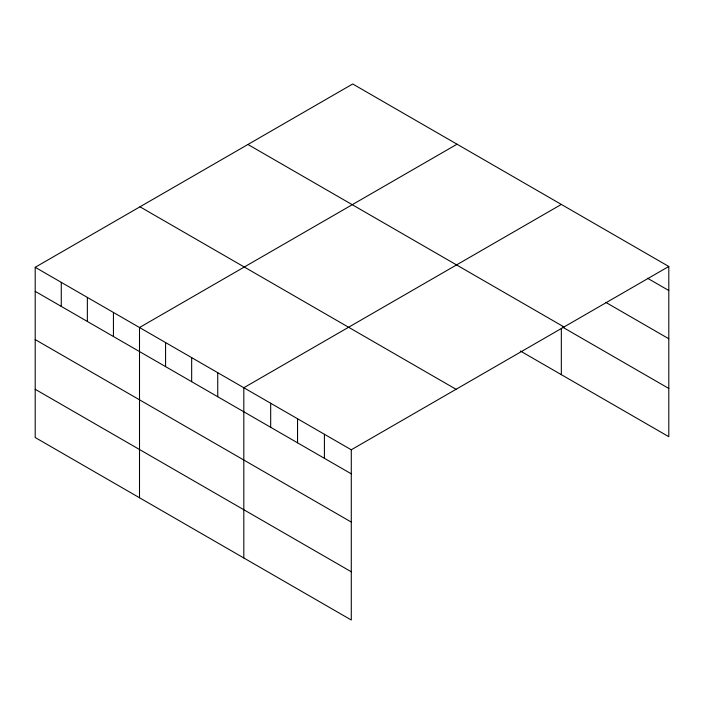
<?xml version="1.0" encoding="UTF-8"?>
<svg xmlns="http://www.w3.org/2000/svg" width="704" height="704" viewBox="0 0 704 704"><rect width="100%" height="100%" fill="white"/><g stroke="black" fill="none" stroke-linecap="round" stroke-linejoin="round"><path stroke-width="1.06" d="M35.2 267.3L351.287 449.786L351.287 620.022L35.2 437.527L35.2 267.3L352.713 83.978L668.8 266.473L668.8 436.7L520.353 350.997M457.028 144.206L139.506 327.518L139.506 497.746M561.334 204.424L243.813 387.746L243.813 557.973M351.287 449.786L668.8 266.473M647.495 278.221L668.8 290.523M605.801 302.386L668.8 338.765M247.94 144.478L564.018 326.964M562.258 326.946L668.8 388.458M139.982 206.809L456.06 389.294M35.2 291.35L351.287 473.836M35.2 339.592L351.287 522.078M35.2 389.286L351.287 571.78M561.334 328.61L561.334 374.651M324.421 434.28L324.421 458.33M297.546 418.766L297.546 442.816M270.679 403.251L270.679 427.302M217.738 372.689L217.738 396.739M191.664 357.632L191.664 381.682M165.581 342.575L165.581 366.626M113.432 312.462L113.432 336.512M87.358 297.414L87.358 321.464M61.274 282.357L61.274 306.407"/></g></svg>
